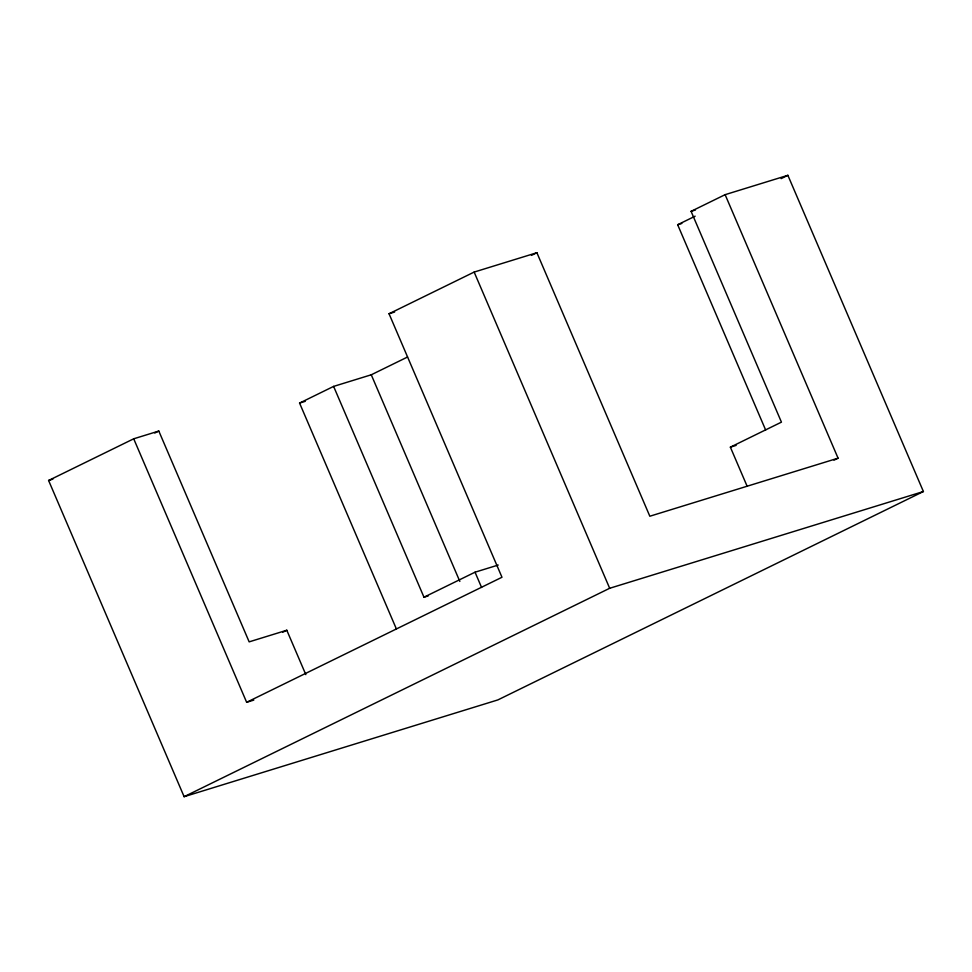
<?xml version="1.0" encoding="UTF-8"?>
<svg xmlns="http://www.w3.org/2000/svg" width="972" height="972" viewBox="0 0 972 972"><rect width="100%" height="100%" fill="white"/><g stroke="black" fill="none" stroke-linecap="round" stroke-linejoin="round"><path stroke-width="1.46" d="M747.018 485.988L730.373 447.156L781.439 422.14L691.08 211.337L725.124 194.667L787.879 175.312L923.4 491.528L497.846 699.925L184.121 796.688L48.6 480.472L133.711 438.797L158.813 431.058L249.16 641.86L286.801 630.245L305.828 674.629M133.711 438.797L246.645 702.294L501.977 577.259L389.043 313.749L474.154 272.075L536.896 252.72L649.831 516.229L838.071 458.177L725.124 194.667M154.779 433.026L158.813 431.058M531.453 255.381L536.896 252.72M396.382 628.933L299.57 403.076L333.615 386.406L371.268 374.791L407.547 357.016M765.644 430.001L677.666 224.739L695.138 216.185M781.124 178.629L787.879 175.312M282.779 632.225L286.801 630.245M333.615 386.406L423.974 597.209L475.041 572.192L498.211 565.048M834.012 460.157L838.071 458.177M184.121 796.688L609.675 588.279L923.4 491.528M691.08 211.337L695.43 210.001M389.043 313.749L394.62 312.036M677.666 224.739L681.846 223.451M48.6 480.472L52.877 479.16M299.57 403.076L305.281 401.315M730.373 447.156L736.156 445.37M423.974 597.209L428.312 595.86M246.645 702.294L253.777 700.107M474.154 272.075L609.675 588.279M475.041 572.192L481.577 587.452M371.268 374.791L459.841 581.438"/></g></svg>
